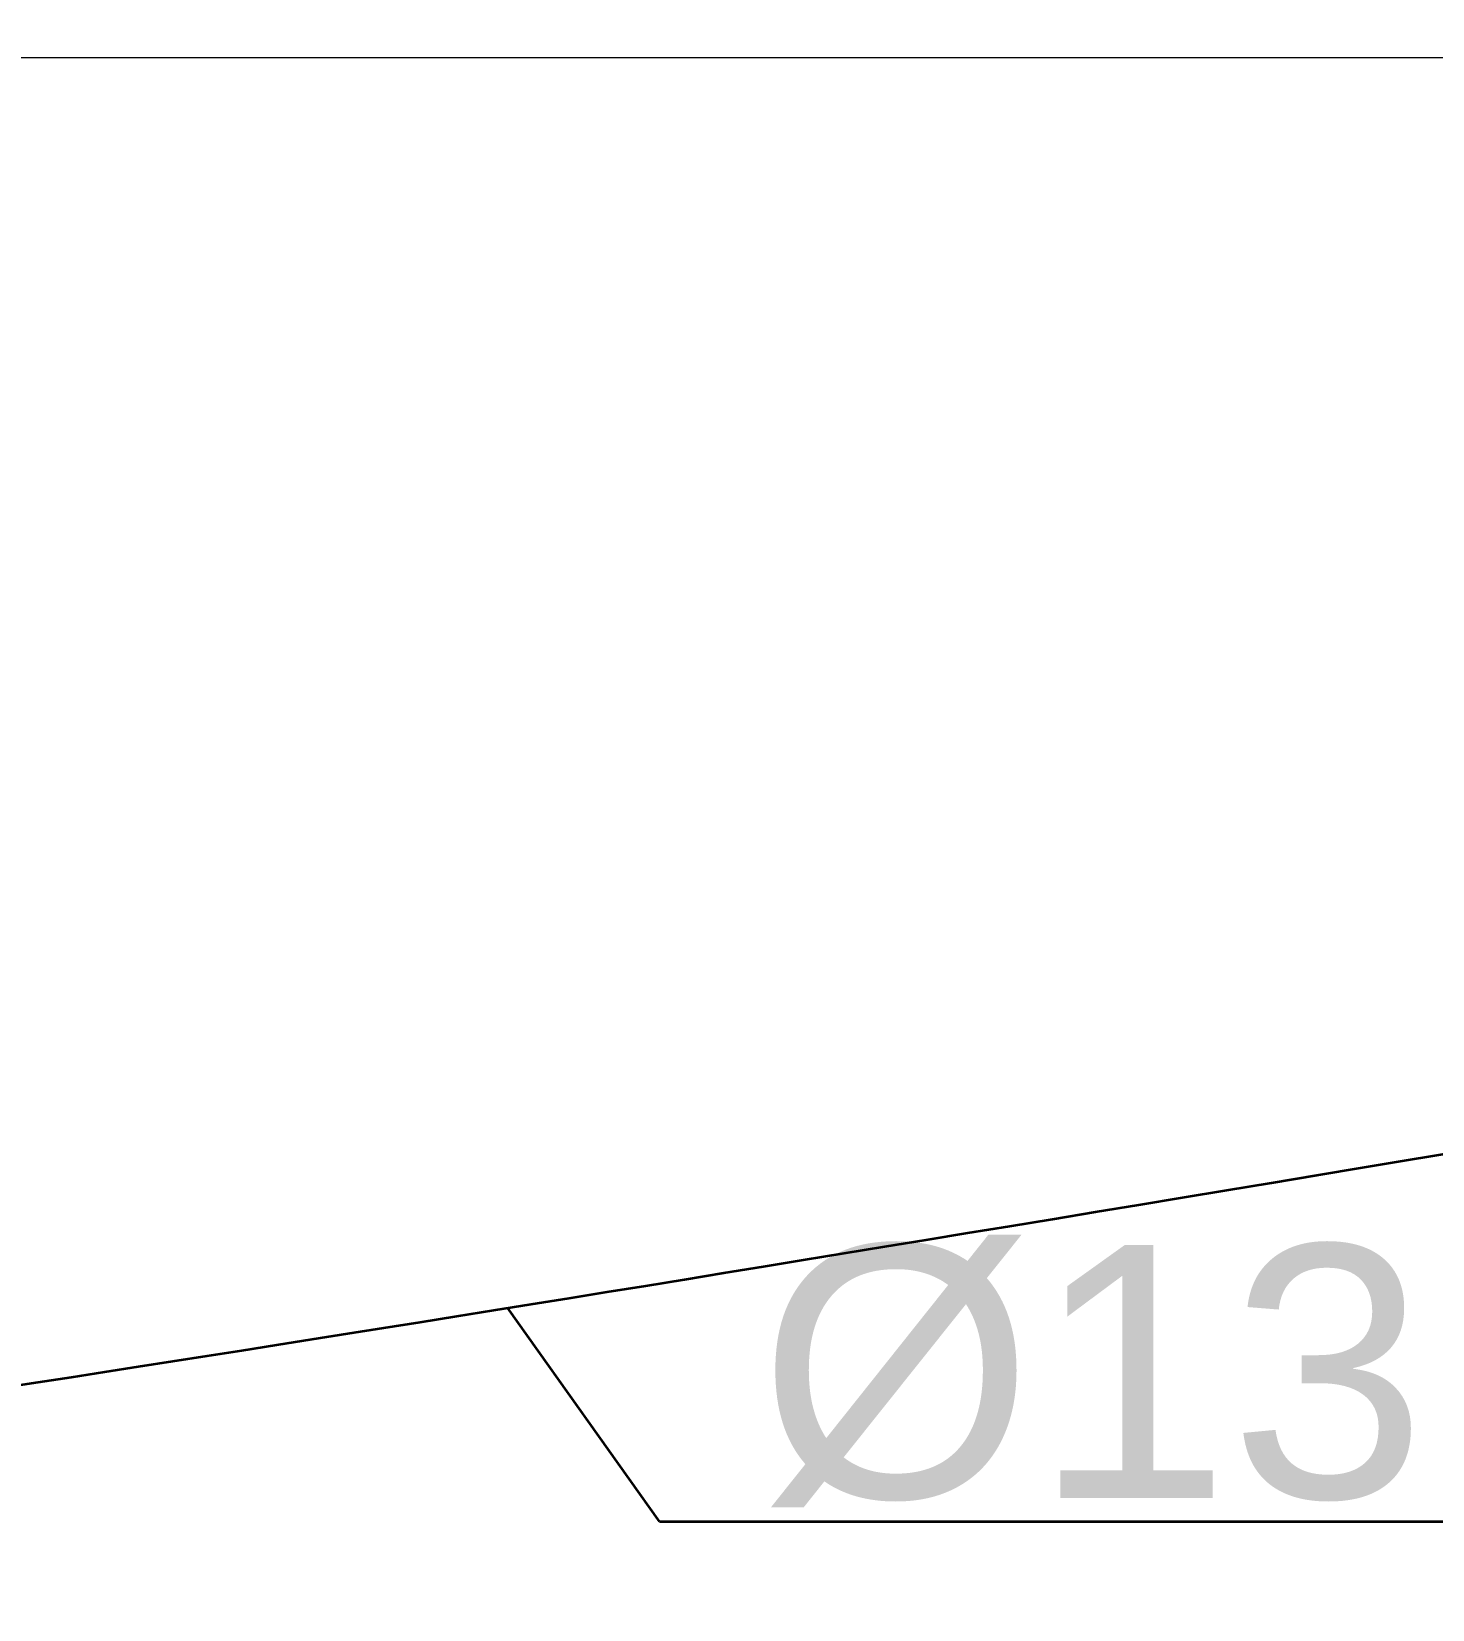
# Model space of a CAD drawing. Header units: millimetres. Extents: x 898 to 1196, y 229 to 443.
# Drawn here: x 1168.463 to 1169.291, y 409.382 to 410.315 of the extents above; entities that cross this region are included whole.
import ezdxf

# ---------------------------------------------------------------- set-up
doc = ezdxf.new("R2010")
doc.units = ezdxf.units.MM
doc.layers.add('COMMANDE CH SOL', color=20, linetype='Continuous', lineweight=35)
doc.layers.add('p allége', color=1, linetype='Continuous', lineweight=20)
doc.styles.add('STYLE_GENERE_4', font='Arial.ttf')

msp = doc.modelspace()

# ---------------------------------------------------------------- linework, layer by layer
at = {"layer": 'COMMANDE CH SOL', "color": 0}
msp.add_line((1168.8345, 409.43416), (1169.36579, 409.43416), dxfattribs=at)
msp.add_lwpolyline([(1168.8345, 409.43416), (1168.74489, 409.56039)], dxfattribs=at)
at = {"layer": 'COMMANDE CH SOL', "color": 1}
for points in [[(1159.85, 410.55), (1162.16103, 408.94921), (1164.69506, 409.29054), (1167.38119, 409.33982), (1168.2887, 409.48188), (1169.59606, 409.70123)], [(1169.71427, 407.72557), (1169.0357, 408.32772), (1166.78302, 409.15302), (1165.0182, 409.05838), (1162.42693, 408.90351), (1161.35, 409.35), (1159.85, 410.3)]]:
    msp.add_open_spline(points, degree=3, dxfattribs=at)
at = {"layer": 'p allége'}
msp.add_line((1169.61347, 410.2991), (1162.91347, 410.2991), dxfattribs=at)

# ---------------------------------------------------------------- texts
at = {"layer": 'COMMANDE CH SOL', "color": 0, "insert": (1168.89315, 409.52011), "char_height": 0.1494714, "width": 2.1584378, "attachment_point": 4, "line_spacing_factor": 1.233075, "style": 'STYLE_GENERE_4'}
msp.add_mtext('{\\fArial|b0|i0|c0|p34;Ø13}', dxfattribs=at)

doc.saveas('drawing.dxf')
